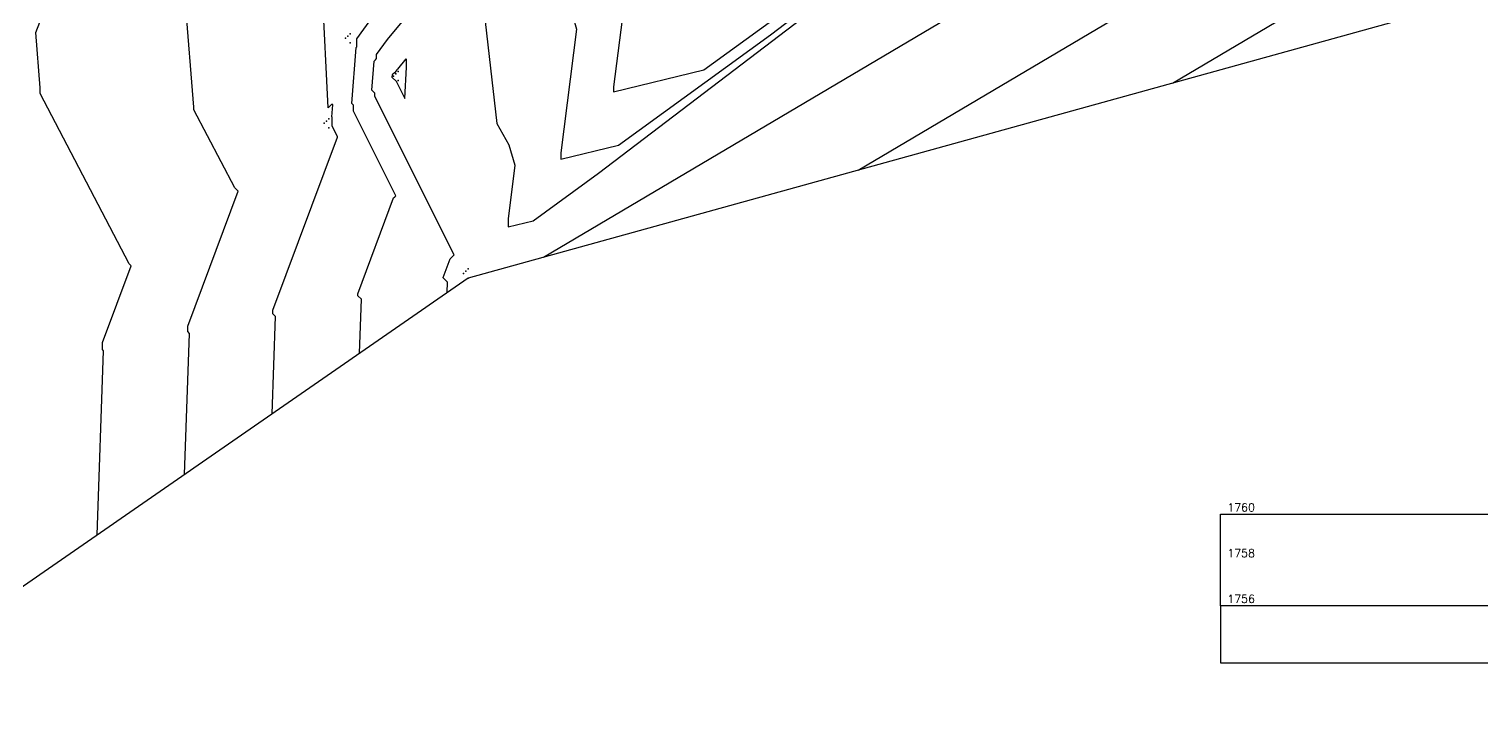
# Model space of a CAD drawing. Header units: metres. Extents: x 419582 to 423558, y 4805372 to 4807539.
# Drawn here: x 422705.7 to 422769.2, y 4807146.7 to 4807176.8 of the extents above; entities that cross this region are included whole.
import ezdxf

# ---------------------------------------------------------------- set-up
doc = ezdxf.new("R2010")
doc.units = ezdxf.units.M
for name, color, linetype in [('C-ROAD-PROF-TEXT', 11, 'Continuous'), ('C-ROAD-PROF-TTLB', 5, 'Continuous'), ('C-TINN', 4, 'Continuous'), ('C-TINN-BNDY', 110, 'Continuous'), ('C-TOPO-MAJR', 9, 'Continuous'), ('C-TOPO-MINR', 8, 'Continuous')]:
    doc.layers.add(name, color=color, linetype=linetype)
doc.styles.get("Standard").update_dxf_attribs({"font": 'simplex.shx'})

msp = doc.modelspace()

# ---------------------------------------------------------------- linework, layer by layer
at = {"layer": 'C-ROAD-PROF-TTLB', "color": 5, "linetype": 'Continuous', "lineweight": -3}
for p, q in [((422757.79, 4807151.583), (422757.79, 4807155.583)), ((422757.79, 4807155.583), (422837.79, 4807155.583))]:
    msp.add_line(p, q, dxfattribs=at)
msp.add_3dface([(422757.79, 4807149.083), (422837.79, 4807149.083), (422837.79, 4807151.583), (422757.79, 4807151.583)], dxfattribs=at)
at = {"layer": 'C-TINN', "color": 4, "linetype": 'Continuous', "lineweight": -3}
for p in [(422719.51, 4807176.41, 1752.67), (422719.61, 4807176.51, 1752.67), (422719.71, 4807176.61, 1752.67), (422719.71, 4807176.21, 1752.67), (422721.61, 4807174.76, 1755.08), (422721.71, 4807174.86, 1755.08), (422721.81, 4807174.96, 1755.08), (422721.81, 4807174.56, 1755.08), (422718.78, 4807172.89, 1751.85), (422718.58, 4807172.69, 1751.85), (422718.68, 4807172.79, 1751.85), (422718.78, 4807172.49, 1751.85), (422724.67, 4807166.12, 1754.24), (422724.77, 4807166.22, 1754.24), (422724.87, 4807166.32, 1754.24), (422724.87, 4807165.92, 1754.24)]:
    msp.add_point(p, dxfattribs=at)
at = {"layer": 'C-TINN-BNDY', "color": 110, "linetype": 'Continuous', "lineweight": -3, "flags": 128}
msp.add_lwpolyline([(423470.52, 4807372.34), (422724.87, 4807165.92), (422697.08, 4807146.67)], dxfattribs=at)
at = {"layer": 'C-TOPO-MAJR', "color": 9, "linetype": 'Continuous', "lineweight": -3, "flags": 128}
for points, elevation in [([(422708.64, 4807154.678), (422708.924, 4807162.74), (422708.877, 4807162.787), (422708.877, 4807163.093), (422710.131, 4807166.456), (422710.048, 4807166.539), (422706.15, 4807173.989), (422706.15, 4807174.237), (422705.959, 4807176.658), (422708.899, 4807184.284), (422709.017, 4807185.529), (422709.017, 4807185.827), (422709.386, 4807186.533), (422709.926, 4807187.32), (422709.409, 4807188.139), (422709.102, 4807188.825), (422708.93, 4807189.438), (422708.152, 4807191.331), (422706.944, 4807191.3), (422706.869, 4807191.374), (422697.04, 4807197.679)], 1750), ([(422725.393, 4807179.072), (422726.124, 4807172.688), (422726.657, 4807171.748), (422726.92, 4807170.852), (422726.62, 4807168.515), (422726.62, 4807168.164), (422727.71, 4807168.428), (422730.581, 4807170.513), (422742.776, 4807179.811)], 1755)]:
    msp.add_lwpolyline(points, dxfattribs=dict(at, elevation=elevation))
at = {"layer": 'C-TOPO-MAJR', "color": 9, "linetype": 'Continuous', "lineweight": -3, "elevation": 1755, "flags": 128}
msp.add_lwpolyline([(422721.54, 4807174.714), (422721.735, 4807174.519), (422721.735, 4807174.509), (422722.101, 4807173.775), (422722.173, 4807175.141), (422722.173, 4807175.481), (422722.143, 4807175.511), (422721.776, 4807175.064), (422721.74, 4807175.015), (422721.74, 4807175.001), (422721.644, 4807174.905), (422721.547, 4807174.808), (422721.54, 4807174.714)], close=True, dxfattribs=at)
at = {"layer": 'C-TOPO-MINR', "color": 8, "linetype": 'Continuous', "lineweight": -3, "flags": 128}
for points, elevation in [([(422755.687, 4807174.451), (422882.103, 4807249.269)], 1752), ([(422741.929, 4807170.643), (422870.779, 4807246.9)], 1753), ([(422728.172, 4807166.834), (422859.454, 4807244.532)], 1754), ([(422729.008, 4807178.889), (422729.618, 4807176.814), (422728.922, 4807171.403), (422728.922, 4807171.116), (422731.446, 4807171.729), (422738.094, 4807176.557), (422766.337, 4807198.089)], 1756), ([(422732.26, 4807182.346), (422731.225, 4807174.291), (422731.225, 4807174.068), (422735.182, 4807175.029), (422745.608, 4807182.601)], 1757), ([(422723.951, 4807165.284), (422723.967, 4807165.74), (422723.776, 4807165.931), (422723.776, 4807165.949), (422724.079, 4807166.76), (422724.168, 4807166.85), (422724.258, 4807166.94), (422720.797, 4807173.868), (422720.797, 4807174.002), (422720.664, 4807174.135), (422720.759, 4807175.41), (422720.814, 4807175.465), (422720.869, 4807175.52), (422720.869, 4807175.699), (422721.351, 4807176.358), (422723.205, 4807178.617)], 1754), ([(422712.468, 4807157.329), (422712.685, 4807163.49), (422712.602, 4807163.573), (422712.602, 4807163.807), (422714.806, 4807169.717), (422714.66, 4807169.864), (422712.869, 4807173.287), (422712.869, 4807173.401), (422712.511, 4807177.946)], 1751), ([(422716.296, 4807159.981), (422716.446, 4807164.24), (422716.326, 4807164.359), (422716.326, 4807164.521), (422719.15, 4807172.09), (422719.156, 4807172.096), (422719.162, 4807172.103), (422718.921, 4807172.586), (422718.921, 4807172.968), (422718.911, 4807172.977), (422718.95, 4807173.497), (422718.914, 4807173.534), (422718.832, 4807173.452), (422718.75, 4807173.37), (422718.505, 4807178.395)], 1752), ([(422720.123, 4807162.632), (422720.207, 4807164.99), (422720.051, 4807165.145), (422720.051, 4807165.235), (422721.614, 4807169.425), (422721.662, 4807169.473), (422721.71, 4807169.521), (422719.859, 4807173.227), (422719.859, 4807173.485), (422719.788, 4807173.556), (422719.97, 4807176.011), (422719.984, 4807176.025), (422719.998, 4807176.039), (422719.998, 4807176.384), (422720.925, 4807177.653)], 1753)]:
    msp.add_lwpolyline(points, dxfattribs=dict(at, elevation=elevation))

# ---------------------------------------------------------------- texts
at = {"layer": 'C-ROAD-PROF-TEXT', "color": 11, "linetype": 'Continuous', "lineweight": -3, "char_height": 0.35, "attachment_point": 6}
for s, insert in [('1760', (422759.29, 4807155.883)), ('1758', (422759.29, 4807153.883)), ('1756', (422759.29, 4807151.883))]:
    msp.add_mtext(s, dxfattribs=dict(at, insert=insert))

doc.saveas('drawing.dxf')
